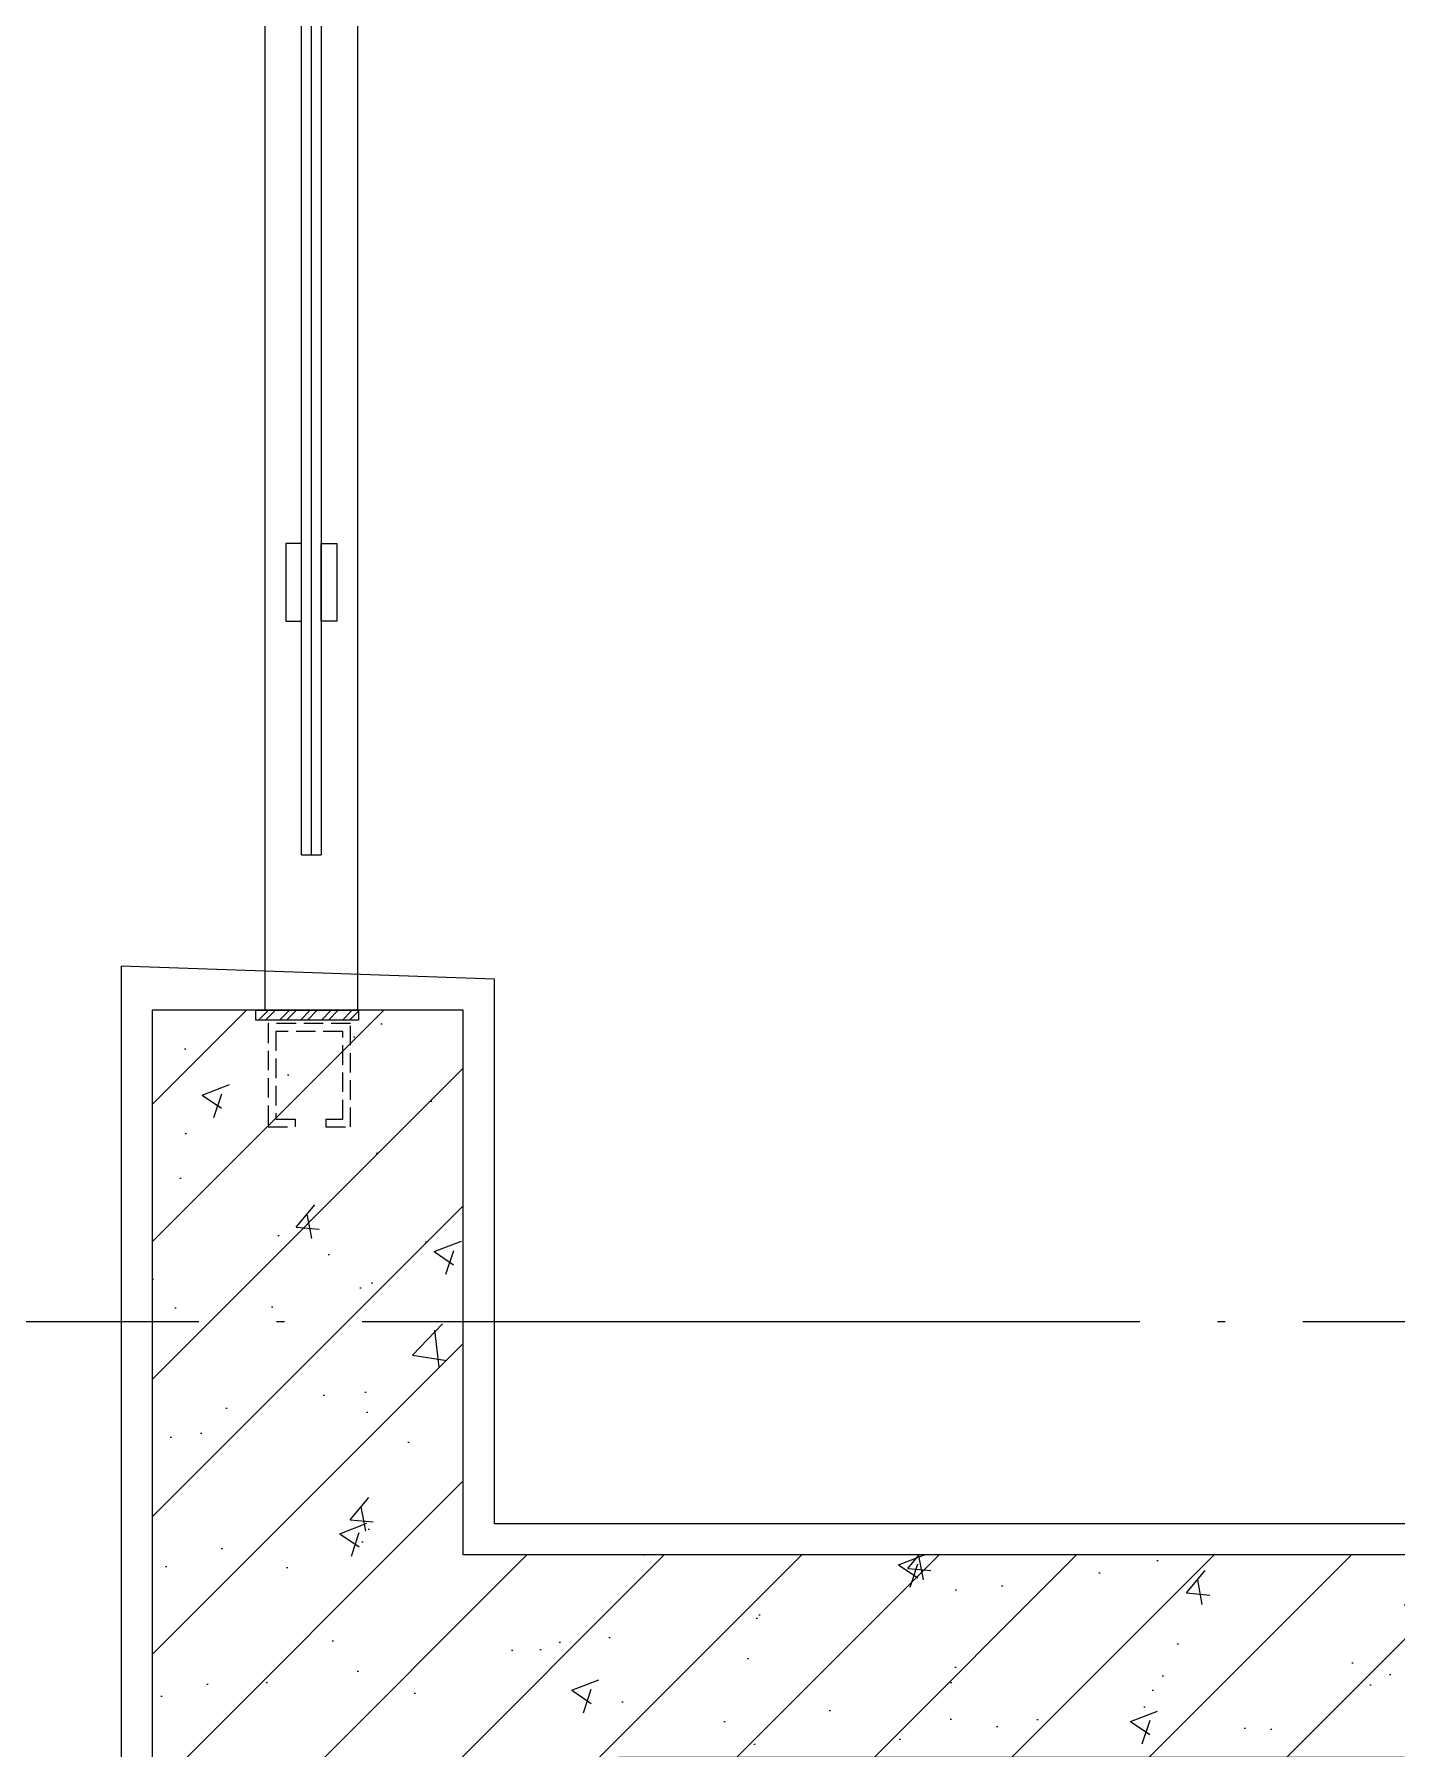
# Model space of a CAD drawing. Extents: x 6843040 to 15500510, y -6507076 to -4940511.
# Drawn here: x 7662646 to 7663522, y -6160819 to -6159717 of the extents above; entities that cross this region are included whole.
import ezdxf

# ---------------------------------------------------------------- set-up
doc = ezdxf.new("R2010")
doc.units = 0
doc.header["$LTSCALE"] = 1000
doc.header["$MEASUREMENT"] = 0
doc.linetypes.add('DASH', pattern=[0.35, 0.25, -0.1])
doc.linetypes.add('DOTE', pattern=[2.42, 2, -0.2, 0.02, -0.2])
for name, color, linetype in [('DOTE', 8, 'DOTE'), ('E_LINE_1', 1, 'Continuous'), ('PUB_HATCH', 8, 'Continuous'), ('WALL6', 5, 'Continuous'), ('批荡层', 213, 'Continuous')]:
    doc.layers.add(name, color=color, linetype=linetype)

# ---------------------------------------------------------------- blocks, each defined once
blk = doc.blocks.new('玻璃栏杆')
at = {"layer": 'WALL6'}
h = blk.add_hatch(dxfattribs=at)
h.set_pattern_fill('ANSI32', color=256, scale=2, style=0)
h.set_pattern_definition([(45, (9851662.931, -6509420.08), (-6.73519209, 6.73519209), []), (45, (9851667.421, -6509420.08), (-6.73519209, 6.73519209), [])])
h.paths.add_polyline_path([(7780230.1, -5913121), (7780164.2, -5913121), (7780164.2, -5913127.3), (7780230.1, -5913127.3)])
for p, q in [((7780169.8, -5912170.8), (7780169.8, -5913121)), ((7780229.8, -5913121), (7780229.8, -5912170.8)), ((7780193.4, -5913021), (7780193.4, -5912221)), ((7780199.8, -5913021), (7780199.8, -5912221)), ((7780169.8, -5913121), (7780229.8, -5913121))]:
    blk.add_line(p, q, dxfattribs=at)
for points in [[(7780206.2, -5912221), (7780206.2, -5913021)], [(7780193.4, -5913021), (7780206.2, -5913021)]]:
    blk.add_lwpolyline(points, dxfattribs=at)
for points in [[(7780193.4, -5912821), (7780183.4, -5912821), (7780183.4, -5912871), (7780193.4, -5912871)], [(7780206.2, -5912821), (7780216.2, -5912821), (7780216.2, -5912871), (7780206.2, -5912871)], [(7780164.2, -5913121), (7780230.1, -5913121), (7780230.1, -5913127.3), (7780164.2, -5913127.3)]]:
    blk.add_lwpolyline(points, close=True, dxfattribs=at)
at = {"layer": 'WALL6', "linetype": 'DASH', "ltscale": 0.05}
for points in [[(7780209.2, -5913196), (7780225, -5913196), (7780225, -5913129.6), (7780172, -5913129.6), (7780172, -5913196), (7780189.4, -5913196)], [(7780225, -5913196), (7780225, -5913129.6), (7780172, -5913129.6), (7780172, -5913196), (7780189.4, -5913196)], [(7780209.2, -5913191), (7780220, -5913191), (7780220, -5913134.6), (7780177, -5913134.6), (7780177, -5913191), (7780189.4, -5913191)], [(7780189.4, -5913191), (7780189.4, -5913196)], [(7780209.2, -5913191), (7780209.2, -5913196)]]:
    blk.add_lwpolyline(points, dxfattribs=at)

msp = doc.modelspace()

# ---------------------------------------------------------------- hatches: boundary and pattern name
at = {"layer": 'PUB_HATCH'}
h = msp.add_hatch(dxfattribs=at)
h.set_pattern_fill('钢筋混凝土', color=256, scale=25, style=0)
h.set_pattern_definition([(45, (6437.5, 0), (-44.19417382, 44.19417382), []), (50, (6437.5, 0), (179.3150457, -15.6880337), [18.75, -206.25]), (355, (6437.5, 0), (-34.6878334, 188.0480334), [15, -165]), (100.4514, (6452.44, -1.3), (144.6273454, 172.3598855), [15.9350475, -175.285528]), (46.1842, (6437.5, 50), (266.810262, -41.3797536), [28.125, -309.375]), (96.6356, (6459.73, 46.55), (233.6656764, 243.529468), [23.902572, -262.92825]), (351.1842, (6437.5, 50), (233.665486, 243.52965), [22.5, -247.5]), (21, (6462.5, 37.5), (149.226763, -100.6547227), [18.75, -206.25]), (326, (6462.5, 37.5), (60.828833, 181.2875113), [15, -165]), (71.4514, (6474.94, 29.11), (210.055657, 80.6326242), [15.9350475, -175.285528]), (37.5, (6437.5, 0), (3.03996383, 83.22346346), [0, -163, 0, -167.5, 0, -165.625]), (7.5, (6437.5, 0), (65.7673844, 98.602928), [0, -95.5, 0, -159.25, 0, -63.125]), (327.5, (6381.75, 0), (133.45560904, -5.63871793), [0, -62.5, 0, -195, 0, -258.75]), (317.5, (6356.75, 0), (145.7965423, 25.0262456), [0, -81.25, 0, -129.5, 0, -183.75])])
h.paths.add_polyline_path([(7663022.1, -6160824.6), (7664222.1, -6160824.6), (7664222.1, -6161544.6), (7664622.1, -6161544.6), (7664622.1, -6160674.6), (7665106.1, -6160674.6), (7665106.1, -6160544.6), (7663922.1, -6160544.6), (7663922.1, -6160694.6), (7662922.1, -6160694.6), (7662922.1, -6160344.6), (7662722.1, -6160344.6), (7662722.1, -6161544.6), (7663022.1, -6161544.6)])

# ---------------------------------------------------------------- linework, layer by layer
at = {"layer": 'DOTE', "linetype": 'DOTE', "ltscale": 0.25}
msp.add_lwpolyline([(7661647.1, -6160544.6), (7665106.1, -6160544.6)], dxfattribs=at)
at = {"layer": 'E_LINE_1'}
msp.add_lwpolyline([(7663022.1, -6160824.6), (7664222.1, -6160824.6), (7664222.1, -6161544.6), (7664622.1, -6161544.6), (7664622.1, -6160674.6), (7665106.1, -6160674.6), (7665106.1, -6160544.6), (7663922.1, -6160544.6), (7663922.1, -6160694.6), (7662922.1, -6160694.6), (7662922.1, -6160344.6), (7662722.1, -6160344.6), (7662722.1, -6161544.6), (7663022.1, -6161544.6), (7663022.1, -6160824.6)], dxfattribs=at)
at = {"layer": '批荡层'}
for p, q in [((7662942.1, -6160324.6), (7662702.1, -6160316.2)), ((7662702.1, -6160316.2), (7662702.1, -6174070.6)), ((7662942.1, -6160674.6), (7662942.1, -6160324.6))]:
    msp.add_line(p, q, dxfattribs=at)
msp.add_lwpolyline([(7663902.1, -6160609.6), (7663902.1, -6160674.6), (7662942.1, -6160674.6)], dxfattribs=at)

# ---------------------------------------------------------------- block references
msp.add_blockref('玻璃栏杆', (-117375.4, -247223.6))

doc.saveas('drawing.dxf')
